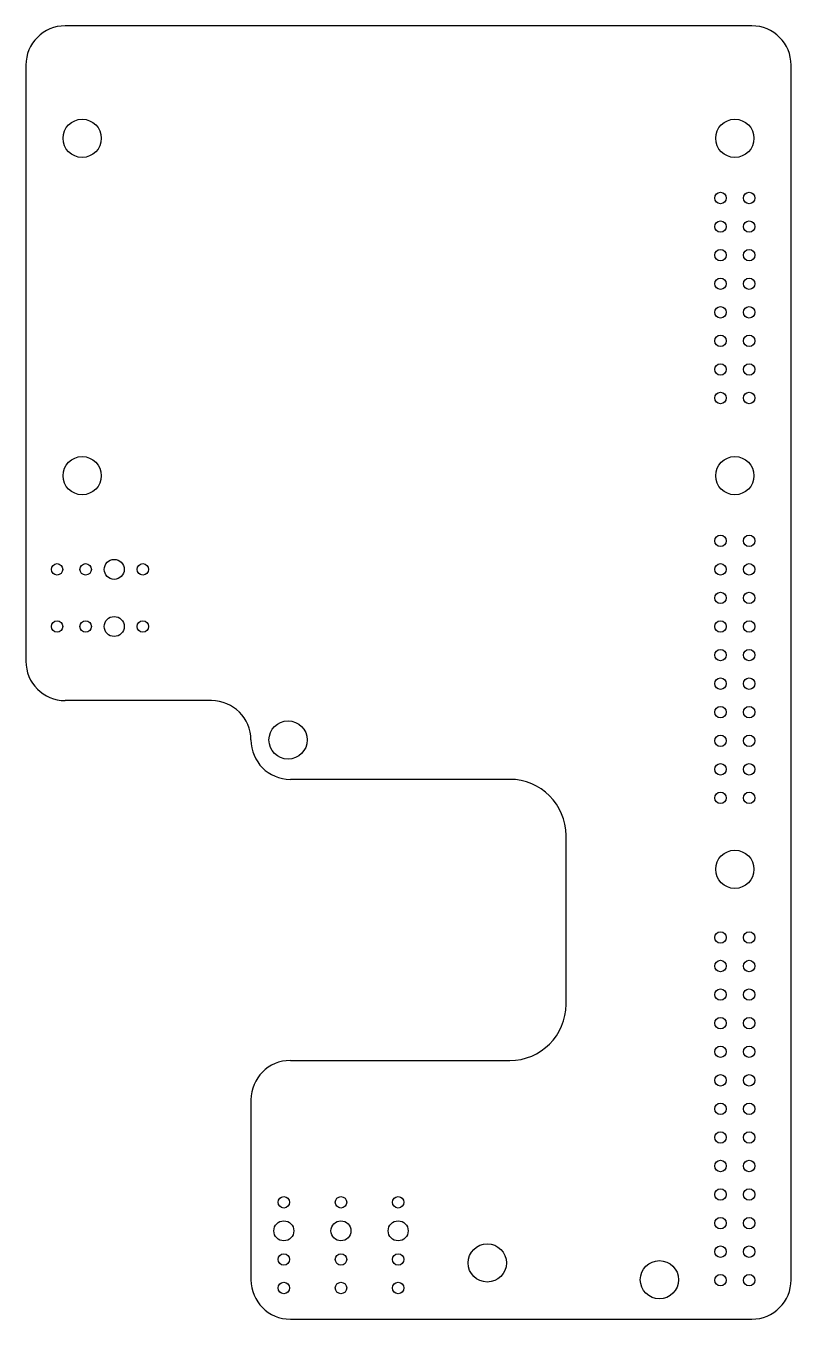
# Model space of a CAD drawing. Header units: millimetres. Extents: x -63 to 5, y -40 to 75.
import ezdxf

# ---------------------------------------------------------------- set-up
doc = ezdxf.new("R2010")
doc.units = ezdxf.units.MM
doc.layers.add('Shape2DView', color=7, linetype='CONTINUOUS')

msp = doc.modelspace()

# ---------------------------------------------------------------- linework, layer by layer
at = {"layer": 'Shape2DView'}
for p, q in [((1.5, 75), (-59.5, 75)), ((-63, 71.5), (-63, 18.5)), ((5, -36.5), (5, 71.5)), ((-46.5, 15), (-59.5, 15)), ((-20, 8), (-39.5, 8)), ((-15, -12), (-15, 3)), ((-39.5, -17), (-20, -17)), ((-43, -20.5), (-43, -36.5)), ((-39.5, -40), (1.5, -40))]:
    msp.add_line(p, q, dxfattribs=at)
for centre, radius in [((-58, 65), 1.7), ((0, 65), 1.7), ((-1.27, 59.69), 0.508), ((1.27, 59.69), 0.508), ((-1.27, 57.15), 0.508), ((1.27, 57.15), 0.508), ((-1.27, 54.61), 0.508), ((1.27, 54.61), 0.508), ((-1.27, 52.07), 0.508), ((1.27, 52.07), 0.508), ((-1.27, 49.53), 0.508), ((1.27, 49.53), 0.508), ((-1.27, 46.99), 0.508), ((1.27, 46.99), 0.508), ((-1.27, 44.45), 0.508), ((1.27, 44.45), 0.508), ((-1.27, 41.91), 0.508), ((1.27, 41.91), 0.508), ((-58, 35), 1.7), ((0, 35), 1.7), ((-1.27, 29.21), 0.508), ((1.27, 29.21), 0.508), ((-60.23, 26.67), 0.508), ((-57.69, 26.67), 0.508), ((-55.15, 26.67), 0.889), ((-52.61, 26.67), 0.508), ((-1.27, 26.67), 0.508), ((1.27, 26.67), 0.508), ((-1.27, 24.13), 0.508), ((1.27, 24.13), 0.508), ((-60.23, 21.59), 0.508), ((-57.69, 21.59), 0.508), ((-55.15, 21.59), 0.889), ((-52.61, 21.59), 0.508), ((-1.27, 21.59), 0.508), ((1.27, 21.59), 0.508), ((-1.27, 19.05), 0.508), ((1.27, 19.05), 0.508), ((-1.27, 16.51), 0.508), ((1.27, 16.51), 0.508), ((-1.27, 13.97), 0.508), ((1.27, 13.97), 0.508), ((-39.7, 11.5), 1.7), ((-1.27, 11.43), 0.508), ((1.27, 11.43), 0.508), ((-1.27, 8.89), 0.508), ((1.27, 8.89), 0.508), ((-1.27, 6.35), 0.508), ((1.27, 6.35), 0.508), ((0, 0), 1.7), ((-1.27, -6.062122), 0.508), ((1.27, -6.062122), 0.508), ((-1.27, -8.602122), 0.508), ((1.27, -8.602122), 0.508), ((-1.27, -11.142122), 0.508), ((1.27, -11.142122), 0.508), ((-1.27, -13.682122), 0.508), ((1.27, -13.682122), 0.508), ((-1.27, -16.222122), 0.508), ((1.27, -16.222122), 0.508), ((-1.27, -18.762122), 0.508), ((1.27, -18.762122), 0.508), ((-1.27, -21.302122), 0.508), ((1.27, -21.302122), 0.508), ((-1.27, -23.842122), 0.508), ((1.27, -23.842122), 0.508), ((-1.27, -26.382122), 0.508), ((1.27, -26.382122), 0.508), ((-1.27, -28.922122), 0.508), ((1.27, -28.922122), 0.508), ((-40.08, -29.61), 0.508), ((-35, -29.61), 0.508), ((-29.92, -29.61), 0.508), ((-1.27, -31.462122), 0.508), ((1.27, -31.462122), 0.508), ((-40.08, -32.15), 0.889), ((-35, -32.15), 0.889), ((-29.92, -32.15), 0.889), ((-22, -35), 1.7), ((-40.08, -34.69), 0.508), ((-35, -34.69), 0.508), ((-29.92, -34.69), 0.508), ((-1.27, -34.002122), 0.508), ((1.27, -34.002122), 0.508), ((-6.7, -36.5), 1.7), ((-40.08, -37.23), 0.508), ((-35, -37.23), 0.508), ((-29.92, -37.23), 0.508), ((-1.27, -36.542122), 0.508), ((1.27, -36.542122), 0.508)]:
    msp.add_circle(centre, radius, dxfattribs=at)
for centre, radius, start, end in [((-59.5, 71.5), 3.5, 90, 180), ((1.5, 71.5), 3.5, 0, 90), ((-59.5, 18.5), 3.5, 180, -90), ((-46.5, 11.5), 3.5, 0, 90), ((-39.5, 11.5), 3.5, -180, -90), ((-20, 3), 5, 0, 90), ((-20, -12), 5, -90, 0), ((-39.5, -20.5), 3.5, 90, 180), ((-39.5, -36.5), 3.5, 180, -90), ((1.5, -36.5), 3.5, -90, 0)]:
    msp.add_arc(centre, radius, start, end, dxfattribs=at)

doc.saveas('drawing.dxf')
